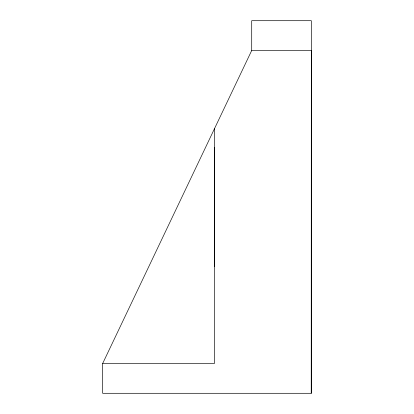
<?xml version="1.0" encoding="UTF-8"?>
<svg xmlns="http://www.w3.org/2000/svg" width="414" height="414" viewBox="0 0 414 414"><rect width="100%" height="100%" fill="white"/><g stroke="black" fill="none" stroke-linecap="round" stroke-linejoin="round"><path stroke-width="0.62" d="M214.442 258.621L214.452 147.374L214.457 149.407M214.457 155.364L214.442 266.606L214.442 264.577M311.23 393.3L311.323 50.508L251.707 50.508L102.667 363.492L102.667 393.3L311.323 393.3L311.323 20.7L251.707 20.7L251.707 50.508M311.323 147.384L311.312 266.616L311.307 264.582M102.667 363.492L214.447 363.492L214.447 128.754M311.328 149.418L311.333 155.369"/></g></svg>
